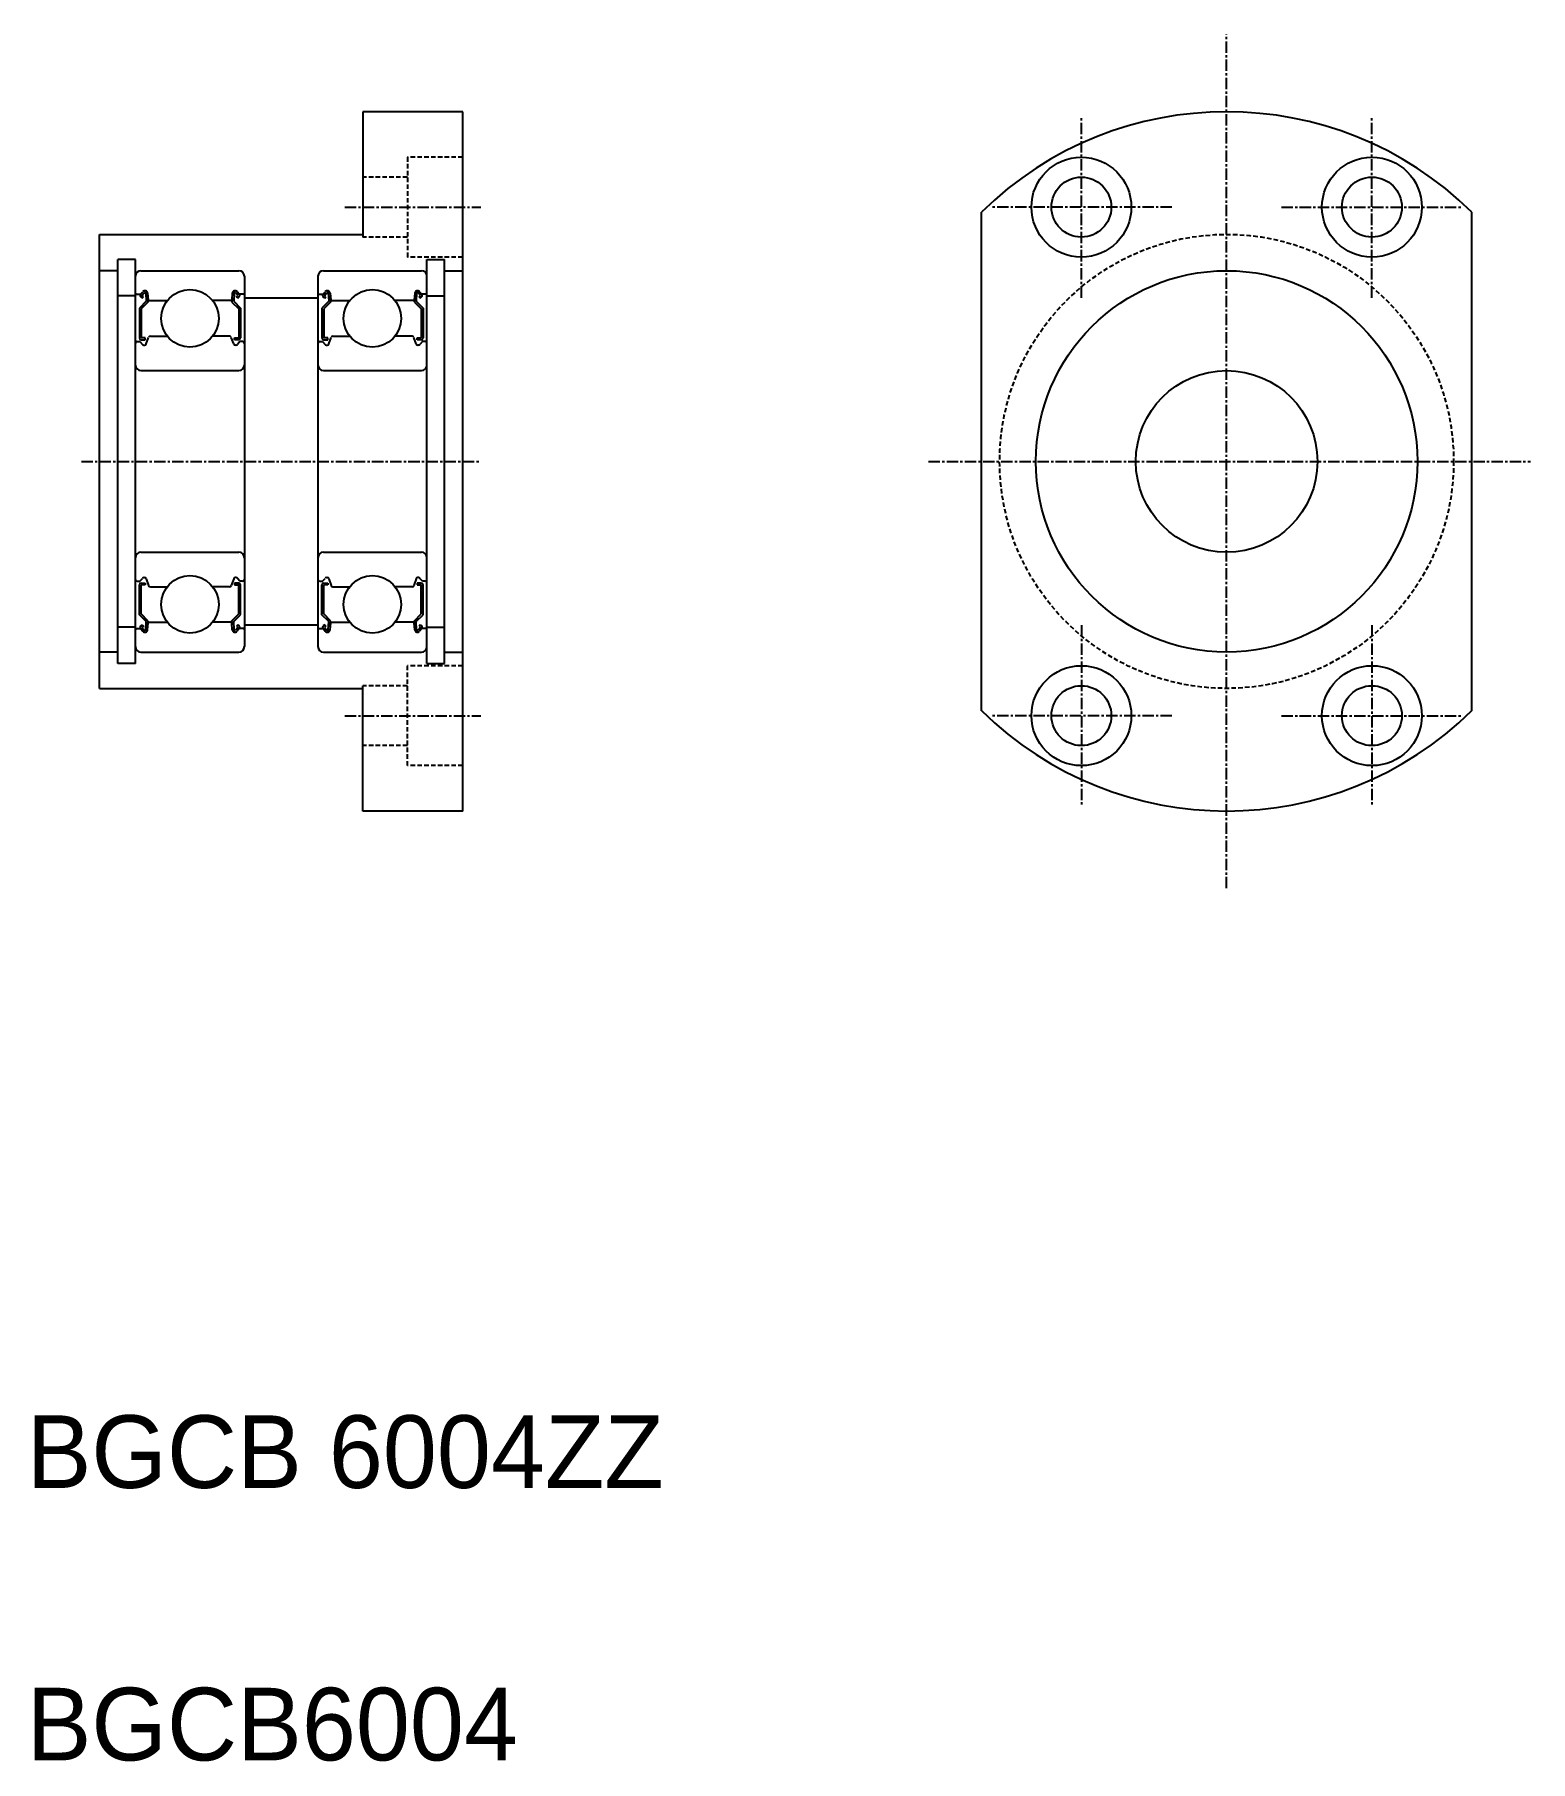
# Model space of a CAD drawing. Extents: x 247 to 412, y 134 to 324.
import ezdxf

# ---------------------------------------------------------------- set-up
doc = ezdxf.new("R2010")
doc.units = 0
doc.linetypes.add('CENTER', pattern=[2, 1.25, -0.25, 0.25, -0.25])
doc.linetypes.add('DASHED', pattern=[0.75, 0.5, -0.25])
doc.layers.get('0').update_dxf_attribs({"linetype": 'CONTINUOUS'})
doc.layers.add('CENTER', color=1, linetype='CENTER')

msp = doc.modelspace()

# ---------------------------------------------------------------- linework, layer by layer
at = {"color": 7}
for p, q in [((283.01, 315.28), (283.01, 301.78)), ((294.01, 315.28), (283.01, 315.28)), ((288.51, 315.28), (288.51, 315.28)), ((291.26, 315.28), (291.26, 315.28)), ((294.01, 238.28), (294.01, 315.28)), ((351.13, 249.33), (351.13, 304.22)), ((405.13, 249.33), (405.13, 304.22)), ((254.01, 251.78), (254.01, 301.78)), ((254.01, 301.78), (283.01, 301.78)), ((256.01, 254.53), (256.01, 299.03)), ((257.96, 299.03), (256.01, 299.03)), ((257.96, 254.53), (257.96, 299.03)), ((290.06, 254.53), (290.06, 299.03)), ((290.06, 299.03), (292.01, 299.03)), ((292.01, 254.53), (292.01, 299.03)), ((256.01, 297.78), (254.01, 297.78)), ((258.56, 297.78), (269.36, 297.78)), ((269.96, 297.18), (269.96, 256.38)), ((278.06, 297.18), (278.06, 256.38)), ((278.66, 297.78), (289.46, 297.78)), ((292.01, 297.78), (294.01, 297.78)), ((257.96, 295.03), (256.01, 295.03)), ((258.06, 295.18), (258.52, 295.18)), ((258.52, 295.18), (258.77, 295.47)), ((258.7, 294.77), (258.55, 294.89)), ((258.67, 295.05), (258.92, 295.35)), ((258.83, 294.92), (258.67, 295.05)), ((258.7, 294.77), (258.83, 294.92)), ((259.1, 295.29), (259.14, 294.41)), ((259.3, 295.31), (259.36, 294.57)), ((259.34, 294.8), (259.34, 294.33)), ((268.62, 295.31), (268.56, 294.57)), ((268.58, 294.8), (268.58, 294.33)), ((268.82, 295.29), (268.78, 294.41)), ((269.25, 295.05), (269, 295.35)), ((269.1, 294.92), (269.25, 295.05)), ((269.22, 294.77), (269.1, 294.92)), ((269.4, 295.18), (269.15, 295.47)), ((269.22, 294.77), (269.38, 294.89)), ((269.86, 295.18), (269.4, 295.18)), ((269.96, 294.78), (278.06, 294.78)), ((278.16, 295.18), (278.62, 295.18)), ((278.62, 295.18), (278.87, 295.47)), ((278.8, 294.77), (278.65, 294.89)), ((278.77, 295.05), (279.02, 295.35)), ((278.93, 294.92), (278.77, 295.05)), ((278.8, 294.77), (278.93, 294.92)), ((279.2, 295.29), (279.24, 294.41)), ((279.4, 295.31), (279.46, 294.57)), ((279.44, 294.8), (279.44, 294.33)), ((288.72, 295.31), (288.66, 294.57)), ((288.68, 294.8), (288.68, 294.33)), ((288.92, 295.29), (288.88, 294.41)), ((289.35, 295.05), (289.1, 295.35)), ((289.2, 294.92), (289.35, 295.05)), ((289.32, 294.77), (289.2, 294.92)), ((289.5, 295.18), (289.25, 295.47)), ((289.32, 294.77), (289.48, 294.89)), ((289.96, 295.18), (289.5, 295.18)), ((290.06, 295.03), (292.01, 295.03)), ((259.14, 294.41), (258.39, 293.66)), ((258.39, 293.66), (258.39, 290.38)), ((259.34, 294.33), (258.59, 293.58)), ((258.59, 293.58), (258.59, 290.38)), ((259.46, 294.48), (261.46, 294.48)), ((268.46, 294.48), (266.47, 294.48)), ((268.58, 294.33), (269.33, 293.58)), ((268.78, 294.41), (269.53, 293.66)), ((269.33, 293.58), (269.33, 290.38)), ((269.53, 293.66), (269.53, 290.38)), ((279.24, 294.41), (278.49, 293.66)), ((278.49, 293.66), (278.49, 290.38)), ((279.44, 294.33), (278.69, 293.58)), ((278.69, 293.58), (278.69, 290.38)), ((279.56, 294.48), (281.56, 294.48)), ((288.56, 294.48), (286.57, 294.48)), ((288.68, 294.33), (289.43, 293.58)), ((288.88, 294.41), (289.63, 293.66)), ((289.43, 293.58), (289.43, 290.38)), ((289.63, 293.66), (289.63, 290.38)), ((258.16, 289.98), (258.46, 289.98)), ((258.46, 289.98), (258.74, 289.65)), ((259.04, 290.38), (258.59, 290.38)), ((258.59, 290.18), (259.04, 290.18)), ((258.89, 289.58), (258.96, 289.58)), ((259.04, 290.18), (259.04, 290.38)), ((259.14, 289.71), (259.41, 290.44)), ((259.6, 290.58), (261.46, 290.58)), ((268.32, 290.58), (266.47, 290.58)), ((268.78, 289.71), (268.51, 290.44)), ((268.88, 290.38), (269.33, 290.38)), ((268.88, 290.18), (268.88, 290.38)), ((269.33, 290.18), (268.88, 290.18)), ((269.03, 289.58), (268.97, 289.58)), ((269.46, 289.98), (269.19, 289.65)), ((269.76, 289.98), (269.46, 289.98)), ((278.26, 289.98), (278.56, 289.98)), ((278.56, 289.98), (278.84, 289.65)), ((279.14, 290.38), (278.69, 290.38)), ((278.69, 290.18), (279.14, 290.18)), ((278.99, 289.58), (279.06, 289.58)), ((279.14, 290.18), (279.14, 290.38)), ((279.24, 289.71), (279.51, 290.44)), ((279.7, 290.58), (281.56, 290.58)), ((288.42, 290.58), (286.57, 290.58)), ((288.88, 289.71), (288.61, 290.44)), ((288.98, 290.18), (288.98, 290.38)), ((288.98, 290.38), (289.43, 290.38)), ((289.43, 290.18), (288.98, 290.18)), ((289.13, 289.58), (289.07, 289.58)), ((289.56, 289.98), (289.29, 289.65)), ((289.86, 289.98), (289.56, 289.98)), ((258.56, 286.78), (269.36, 286.78)), ((278.66, 286.78), (289.46, 286.78)), ((258.56, 266.78), (269.36, 266.78)), ((278.66, 266.78), (289.46, 266.78)), ((258.16, 263.58), (258.46, 263.58)), ((258.39, 259.89), (258.39, 263.18)), ((258.46, 263.58), (258.74, 263.9)), ((258.59, 263.38), (259.04, 263.38)), ((259.04, 263.18), (258.59, 263.18)), ((258.59, 259.98), (258.59, 263.18)), ((258.89, 263.98), (258.96, 263.98)), ((259.04, 263.38), (259.04, 263.18)), ((259.14, 263.84), (259.41, 263.11)), ((259.6, 262.98), (261.46, 262.98)), ((268.32, 262.98), (266.47, 262.98)), ((268.78, 263.84), (268.51, 263.11)), ((269.33, 263.38), (268.88, 263.38)), ((268.88, 263.38), (268.88, 263.18)), ((268.88, 263.18), (269.33, 263.18)), ((269.03, 263.98), (268.97, 263.98)), ((269.46, 263.58), (269.19, 263.9)), ((269.33, 259.98), (269.33, 263.18)), ((269.76, 263.58), (269.46, 263.58)), ((269.53, 259.89), (269.53, 263.18)), ((278.26, 263.58), (278.56, 263.58)), ((278.49, 259.89), (278.49, 263.18)), ((278.56, 263.58), (278.84, 263.9)), ((278.69, 263.38), (279.14, 263.38)), ((278.69, 259.98), (278.69, 263.18)), ((279.14, 263.18), (278.69, 263.18)), ((278.99, 263.98), (279.06, 263.98)), ((279.14, 263.38), (279.14, 263.18)), ((279.24, 263.84), (279.51, 263.11)), ((279.7, 262.98), (281.56, 262.98)), ((288.42, 262.98), (286.57, 262.98)), ((288.88, 263.84), (288.61, 263.11)), ((288.98, 263.38), (288.98, 263.18)), ((289.43, 263.38), (288.98, 263.38)), ((288.98, 263.18), (289.43, 263.18)), ((289.13, 263.98), (289.07, 263.98)), ((289.56, 263.58), (289.29, 263.9)), ((289.43, 259.98), (289.43, 263.18)), ((289.86, 263.58), (289.56, 263.58)), ((289.63, 259.89), (289.63, 263.18)), ((259.14, 259.14), (258.39, 259.89)), ((258.7, 258.79), (258.55, 258.66)), ((259.34, 259.23), (258.59, 259.98)), ((258.83, 258.63), (258.67, 258.5)), ((258.7, 258.79), (258.83, 258.63)), ((259.1, 258.27), (259.14, 259.14)), ((259.3, 258.25), (259.36, 258.98)), ((259.34, 258.76), (259.34, 259.23)), ((259.46, 259.08), (261.46, 259.08)), ((268.46, 259.08), (266.47, 259.08)), ((268.62, 258.25), (268.56, 258.98)), ((268.58, 259.23), (269.33, 259.98)), ((268.58, 258.76), (268.58, 259.23)), ((268.78, 259.14), (269.53, 259.89)), ((268.82, 258.27), (268.78, 259.14)), ((269.22, 258.79), (269.1, 258.63)), ((269.1, 258.63), (269.25, 258.5)), ((269.22, 258.79), (269.38, 258.66)), ((269.96, 258.78), (278.06, 258.78)), ((279.24, 259.14), (278.49, 259.89)), ((278.8, 258.79), (278.65, 258.66)), ((279.44, 259.23), (278.69, 259.98)), ((278.93, 258.63), (278.77, 258.5)), ((278.8, 258.79), (278.93, 258.63)), ((279.2, 258.27), (279.24, 259.14)), ((279.4, 258.25), (279.46, 258.98)), ((279.44, 258.76), (279.44, 259.23)), ((279.56, 259.08), (281.56, 259.08)), ((288.56, 259.08), (286.57, 259.08)), ((288.72, 258.25), (288.66, 258.98)), ((288.68, 259.23), (289.43, 259.98)), ((288.68, 258.76), (288.68, 259.23)), ((288.88, 259.14), (289.63, 259.89)), ((288.92, 258.27), (288.88, 259.14)), ((289.32, 258.79), (289.2, 258.63)), ((289.2, 258.63), (289.35, 258.5)), ((289.32, 258.79), (289.48, 258.66)), ((257.96, 258.53), (256.01, 258.53)), ((258.06, 258.38), (258.52, 258.38)), ((258.52, 258.38), (258.77, 258.08)), ((258.67, 258.5), (258.92, 258.21)), ((269.25, 258.5), (269, 258.21)), ((269.4, 258.38), (269.15, 258.08)), ((269.86, 258.38), (269.4, 258.38)), ((278.16, 258.38), (278.62, 258.38)), ((278.62, 258.38), (278.87, 258.08)), ((278.77, 258.5), (279.02, 258.21)), ((289.35, 258.5), (289.1, 258.21)), ((289.5, 258.38), (289.25, 258.08)), ((289.96, 258.38), (289.5, 258.38)), ((290.06, 258.53), (292.01, 258.53)), ((256.01, 255.78), (254.01, 255.78)), ((258.56, 255.78), (269.36, 255.78)), ((261.46, 255.78), (261.46, 255.78)), ((263.96, 255.78), (263.96, 255.78)), ((278.66, 255.78), (289.46, 255.78)), ((281.56, 255.78), (281.56, 255.78)), ((284.06, 255.78), (284.06, 255.78)), ((292.01, 255.78), (294.01, 255.78)), ((257.96, 254.53), (256.01, 254.53)), ((290.06, 254.53), (292.01, 254.53)), ((290.06, 254.53), (292.01, 254.53)), ((254.01, 251.78), (283.01, 251.78)), ((283.01, 238.28), (283.01, 251.78)), ((294.01, 238.28), (283.01, 238.28))]:
    msp.add_line(p, q, dxfattribs=at)
at = {"color": 3, "linetype": 'DASHED'}
for p, q in [((287.91, 310.28), (287.91, 299.28)), ((294.01, 310.28), (287.91, 310.28)), ((287.91, 308.08), (283.01, 308.08)), ((283.01, 301.78), (283.01, 301.48)), ((287.91, 301.48), (283.01, 301.48)), ((294.01, 299.28), (287.91, 299.28)), ((287.91, 243.28), (287.91, 254.28)), ((294.01, 254.28), (287.91, 254.28)), ((287.91, 252.08), (283.01, 252.08)), ((283.01, 251.78), (283.01, 252.08)), ((287.91, 245.48), (283.01, 245.48)), ((294.01, 243.28), (287.91, 243.28))]:
    msp.add_line(p, q, dxfattribs=at)
at = {"color": 7}
for centre, radius in [((362.13, 304.78), 5.5), ((394.13, 304.78), 5.5), ((362.13, 304.78), 3.3), ((394.13, 304.78), 3.3), ((378.13, 276.78), 21), ((263.96, 292.53), 3.17), ((284.06, 292.53), 3.17), ((378.13, 276.78), 10), ((263.96, 261.03), 3.17), ((284.06, 261.03), 3.17), ((362.13, 248.78), 5.5), ((394.13, 248.78), 5.5), ((362.13, 248.78), 3.3), ((394.13, 248.78), 3.3)]:
    msp.add_circle(centre, radius, dxfattribs=at)
at = {"color": 3, "linetype": 'DASHED'}
msp.add_circle((378.13, 276.78), 25, dxfattribs=at)
at = {"color": 7}
for centre, radius, start, end in [((378.13, 276.78), 38.5, 45.4687, 134.5313), ((258.56, 297.18), 0.6, 90, 180), ((269.36, 297.18), 0.6, 0, 90), ((278.66, 297.18), 0.6, 90, 180), ((289.46, 297.18), 0.6, 0, 90), ((258.06, 295.28), 0.1, 180, 270), ((258.67, 295.05), 0.2, 140.002, 230.0826), ((259, 295.28), 0.3, 4.9967, 140.002), ((259, 295.28), 0.1, 2.8198, 140.0002), ((268.92, 295.28), 0.3, 39.998, 175.0033), ((268.92, 295.28), 0.1, 39.9998, 177.1802), ((269.25, 295.05), 0.2, 309.9174, 39.998), ((269.86, 295.28), 0.1, 270, 0), ((278.16, 295.28), 0.1, 180, 270), ((278.77, 295.05), 0.2, 140.002, 230.0826), ((279.1, 295.28), 0.3, 4.9967, 140.002), ((279.1, 295.28), 0.1, 2.8198, 140.0002), ((289.02, 295.28), 0.3, 39.998, 175.0033), ((289.02, 295.28), 0.1, 39.9998, 177.1802), ((289.35, 295.05), 0.2, 309.9174, 39.998), ((289.96, 295.28), 0.1, 270, 0), ((259.46, 294.58), 0.1, 184.9967, 270), ((268.46, 294.58), 0.1, 270, 355.0033), ((279.56, 294.58), 0.1, 184.9967, 270), ((288.56, 294.58), 0.1, 270, 355.0033), ((258.16, 289.78), 0.2, 90, 180), ((258.59, 290.38), 0.2, 180, 270), ((258.89, 289.78), 0.2, 219.9945, 270), ((258.96, 289.78), 0.2, 270, 339.9914), ((259.6, 290.38), 0.2, 90, 159.9914), ((268.32, 290.38), 0.2, 20.0086, 90), ((268.97, 289.78), 0.2, 200.0086, 270), ((269.03, 289.78), 0.2, 270, 320.0055), ((269.33, 290.38), 0.2, 270, 0), ((269.76, 289.78), 0.2, 0, 90), ((278.26, 289.78), 0.2, 90, 180), ((278.69, 290.38), 0.2, 180, 270), ((278.99, 289.78), 0.2, 219.9945, 270), ((279.06, 289.78), 0.2, 270, 339.9914), ((279.7, 290.38), 0.2, 90, 159.9914), ((288.42, 290.38), 0.2, 20.0086, 90), ((289.07, 289.78), 0.2, 200.0086, 270), ((289.13, 289.78), 0.2, 270, 320.0055), ((289.43, 290.38), 0.2, 270, 0), ((289.86, 289.78), 0.2, 0, 90), ((258.56, 287.38), 0.6, 180, 270), ((269.36, 287.38), 0.6, 270, 0), ((278.66, 287.38), 0.6, 180, 270), ((289.46, 287.38), 0.6, 270, 0), ((258.56, 266.18), 0.6, 90, 180), ((269.36, 266.18), 0.6, 0, 90), ((278.66, 266.18), 0.6, 90, 180), ((289.46, 266.18), 0.6, 0, 90), ((258.16, 263.78), 0.2, 180, 270), ((258.59, 263.18), 0.2, 90, 180), ((258.89, 263.78), 0.2, 90, 140.0055), ((258.96, 263.78), 0.2, 20.0086, 90), ((259.6, 263.18), 0.2, 200.0086, 270), ((268.32, 263.18), 0.2, 270, 339.9914), ((268.97, 263.78), 0.2, 90, 159.9914), ((269.03, 263.78), 0.2, 39.9945, 90), ((269.33, 263.18), 0.2, 0, 90), ((269.76, 263.78), 0.2, 270, 0), ((278.26, 263.78), 0.2, 180, 270), ((278.69, 263.18), 0.2, 90, 180), ((278.99, 263.78), 0.2, 90, 140.0055), ((279.06, 263.78), 0.2, 20.0086, 90), ((279.7, 263.18), 0.2, 200.0086, 270), ((288.42, 263.18), 0.2, 270, 339.9914), ((289.07, 263.78), 0.2, 90, 159.9914), ((289.13, 263.78), 0.2, 39.9945, 90), ((289.43, 263.18), 0.2, 0, 90), ((289.86, 263.78), 0.2, 270, 0), ((258.67, 258.5), 0.2, 129.9174, 219.998), ((259.46, 258.98), 0.1, 90, 175.0033), ((268.46, 258.98), 0.1, 4.9967, 90), ((269.25, 258.5), 0.2, 320.002, 50.0826), ((278.77, 258.5), 0.2, 129.9174, 219.998), ((279.56, 258.98), 0.1, 90, 175.0033), ((288.56, 258.98), 0.1, 4.9967, 90), ((289.35, 258.5), 0.2, 320.002, 50.0826), ((258.06, 258.28), 0.1, 90, 180), ((259, 258.27), 0.3, 219.998, 355.0033), ((259, 258.27), 0.1, 219.9998, 357.1802), ((268.92, 258.27), 0.3, 184.9967, 320.002), ((268.92, 258.27), 0.1, 182.8198, 320.0002), ((269.86, 258.28), 0.1, 0, 90), ((278.16, 258.28), 0.1, 90, 180), ((279.1, 258.27), 0.3, 219.998, 355.0033), ((279.1, 258.27), 0.1, 219.9998, 357.1802), ((289.02, 258.27), 0.3, 184.9967, 320.002), ((289.02, 258.27), 0.1, 182.8198, 320.0002), ((289.96, 258.28), 0.1, 0, 90), ((258.56, 256.38), 0.6, 180, 270), ((269.36, 256.38), 0.6, 270, 0), ((278.66, 256.38), 0.6, 180, 270), ((289.46, 256.38), 0.6, 270, 0), ((378.13, 276.78), 38.5, 225.4687, 314.5313)]:
    msp.add_arc(centre, radius, start, end, dxfattribs=at)
at = {"layer": 'CENTER', "color": 1, "linetype": 'CENTER'}
for p, q in [((378.13, 229.77), (378.13, 323.78)), ((362.13, 294.81), (362.13, 314.74)), ((394.13, 294.81), (394.13, 314.74)), ((281.01, 304.78), (296.01, 304.78)), ((372.1, 304.78), (352.17, 304.78)), ((384.17, 304.78), (404.1, 304.78)), ((252.01, 276.78), (296.01, 276.78)), ((345.3, 276.78), (411.59, 276.78)), ((362.13, 258.74), (362.13, 238.81)), ((394.13, 258.74), (394.13, 238.81)), ((281.01, 248.78), (296.01, 248.78)), ((372.1, 248.78), (352.17, 248.78)), ((384.17, 248.78), (404.1, 248.78))]:
    msp.add_line(p, q, dxfattribs=at)

# ---------------------------------------------------------------- texts
at = {"color": 7}
for s, p in [('BGCB 6004ZZ', (245.97, 163.74)), ('BGCB6004', (245.97, 133.74))]:
    msp.add_text(s, height=8, dxfattribs=at).set_placement(p)

doc.saveas('drawing.dxf')
